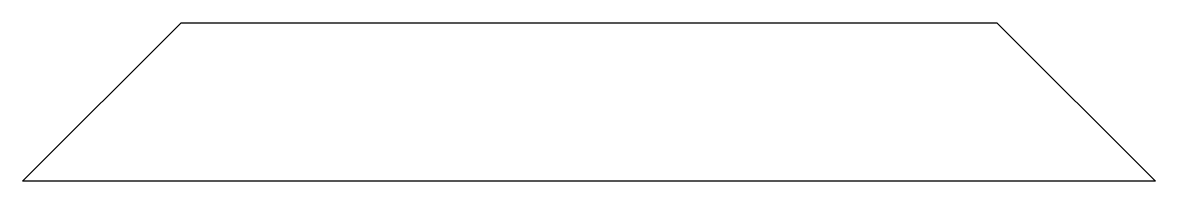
# Model space of a CAD drawing. Extents: x 10.7 to 33.2, y 77.1 to 80.2.
import ezdxf

# ---------------------------------------------------------------- set-up
doc = ezdxf.new("R2010")
doc.units = 0
doc.header["$LTSCALE"] = 12
doc.header["$MEASUREMENT"] = 0
doc.layers.add('AM_0', color=7, linetype='CONTINUOUS', lineweight=30)

msp = doc.modelspace()

# ---------------------------------------------------------------- linework, layer by layer
at = {"layer": 'AM_0'}
for p, q in [((10.651, 77.089), (13.801, 80.238)), ((13.801, 80.238), (30.021, 80.238)), ((30.021, 80.238), (33.171, 77.089)), ((33.171, 77.089), (10.651, 77.089))]:
    msp.add_line(p, q, dxfattribs=at)

doc.saveas('drawing.dxf')
